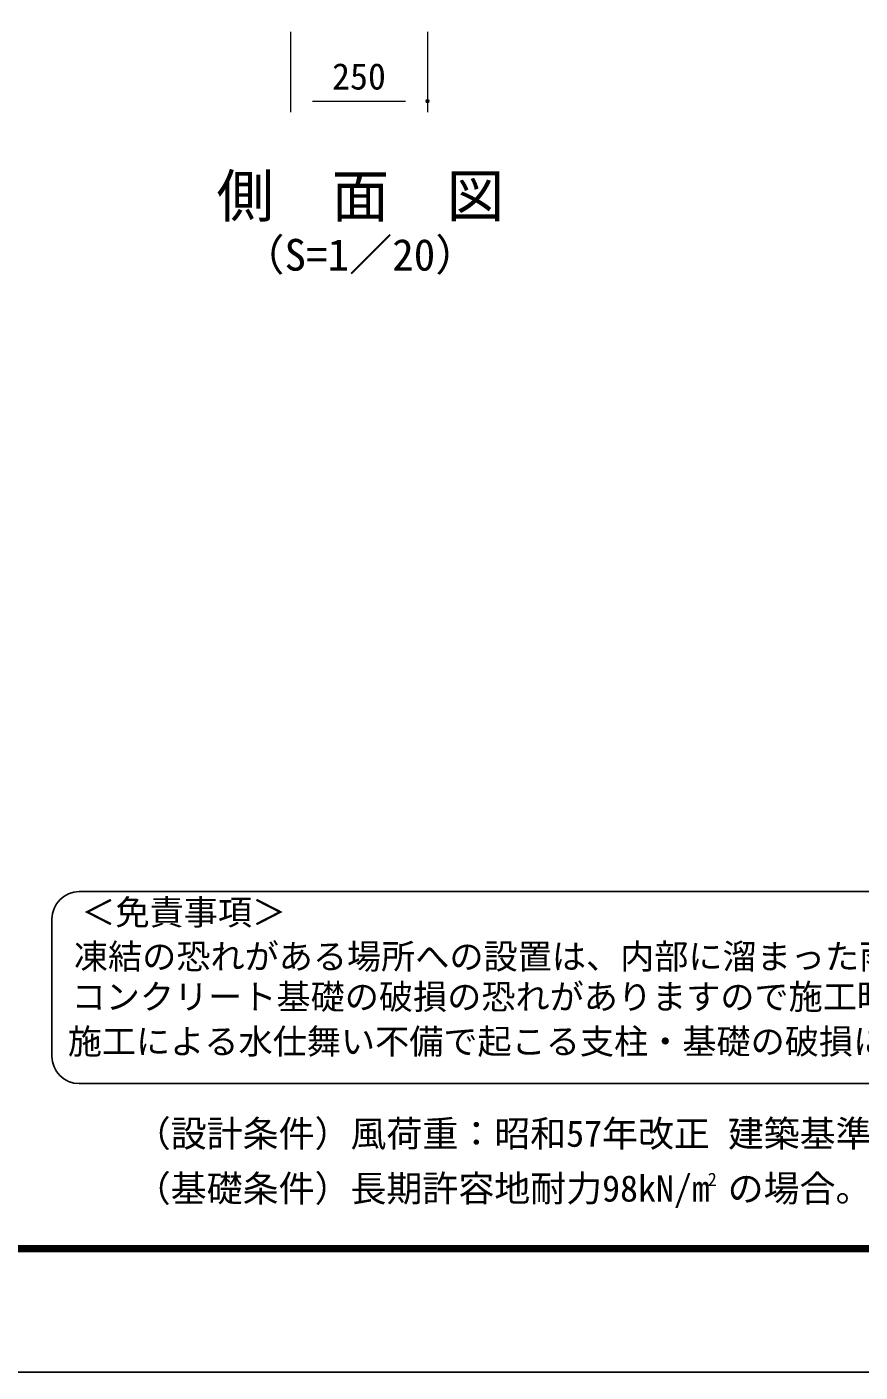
# Model space of a CAD drawing. Units: millimetres, scale not verified. Extents: x -4200 to 4200, y -2970 to 2970.
# Drawn here: x -529 to 991, y -2970 to -517 of the extents above; entities that cross this region are included whole.
import ezdxf
from ezdxf.enums import TextEntityAlignment as Align

# ---------------------------------------------------------------- set-up
doc = ezdxf.new("R2010")
doc.units = ezdxf.units.MM
doc.header["$LTSCALE"] = 10
doc.header["$PDMODE"] = 32
doc.header["$PDSIZE"] = 5
for name, color, linetype, lineweight in [('0-2_D-TTL-TXT', 7, 'Continuous', 25), ('0-3_D-TTL', 7, 'Continuous', 25), ('0-7_D-STR-DIM', 7, 'Continuous', 13)]:
    doc.layers.add(name, color=color, linetype=linetype, lineweight=lineweight)
doc.layers.add('0-9_Defpoints', color=7, linetype='Continuous')
doc.styles.add('ＭＳ ゴシック', font='')
doc.styles.get('ＭＳ ゴシック').set_extended_font_data('MS Gothic')

msp = doc.modelspace()

# ---------------------------------------------------------------- linework, layer by layer
at = {"layer": '0-2_D-TTL-TXT', "color": 2}
for p, q in [((2011.79, -2093.99), (-433.76, -2093.99)), ((-483.76, -2143.99), (-483.76, -2393.99)), ((-433.76, -2443.99), (2011.79, -2443.99))]:
    msp.add_line(p, q, dxfattribs=at)
for centre, start, end in [((-433.76, -2143.99), 90, 180), ((-433.76, -2393.99), 180, 270)]:
    msp.add_arc(centre, 50, start, end, dxfattribs=at)
at = {"layer": '0-3_D-TTL', "color": 2}
msp.add_lwpolyline([(-4200, 2970), (4200, 2970), (4200, -2970), (-4200, -2970)], close=True, dxfattribs=at)
at = {"layer": '0-3_D-TTL'}
for points in [[(-3930, 2750), (3930, 2750), (3930, -2750), (-3930, -2750)], [(-3927.5, 2747.5), (3927.5, 2747.5), (3927.5, -2747.5), (-3927.5, -2747.5)], [(-3925, 2745), (3925, 2745), (3925, -2745), (-3925, -2745)], [(-3922.5, 2742.5), (3922.5, 2742.5), (3922.5, -2742.5), (-3922.5, -2742.5)], [(-3920, 2740), (3920, 2740), (3920, -2740), (-3920, -2740)]]:
    msp.add_lwpolyline(points, close=True, dxfattribs=at)
at = {"layer": '0-7_D-STR-DIM'}
for p, q in [((-48.47, -526.02), (-48.47, -672.66)), ((201.53, -526.02), (201.53, -672.66)), ((-8.47, -652.66), (161.53, -652.66))]:
    msp.add_line(p, q, dxfattribs=at)
at = {"layer": '0-9_Defpoints'}
msp.add_point((201.53, -652.66), dxfattribs=at)

# ---------------------------------------------------------------- texts
at = {"layer": '0-2_D-TTL-TXT', "style": 'ＭＳ ゴシック'}
for s, height, p in [('側\u3000面\u3000図', 76.98, (-183.37, -886.95)), ('（S=1／20）', 57.7, (-137.89, -978.93)), ('＜免責事項＞ \u3000\u3000', 45.67, (-430.05, -2168.17)), ('凍結の恐れがある場所への設置は、内部に溜まった雨水等の凍結融解により支柱の破損や', 45.67, (-443.58, -2248.66)), ('コンクリート基礎の破損の恐れがありますので施工時、水仕舞いを行ってください。', 45.67, (-447.69, -2322.09)), ('施工による水仕舞い不備で起こる支柱・基礎の破損について当社は責任を負いかねます。 ', 45.67, (-454.68, -2403.58)), ('（設計条件）風荷重：昭和57年改正 建築基準法・同施行令に基づく風圧力に準拠。', 48.09, (-332.45, -2573.6)), ('（基礎条件）長期許容地耐力98kN/m の場合。', 48.09, (-332.45, -2673.6)), ('2', 24.05, (713.02, -2637.79))]:
    msp.add_text(s, height=height, dxfattribs=at).set_placement(p, align=Align.BOTTOM_LEFT)
at = {"layer": '0-7_D-STR-DIM', "style": 'ＭＳ ゴシック'}
msp.add_text('250', height=48.09, dxfattribs=at).set_placement((27.53, -645.91), align=Align.BOTTOM_LEFT)

doc.saveas('drawing.dxf')
